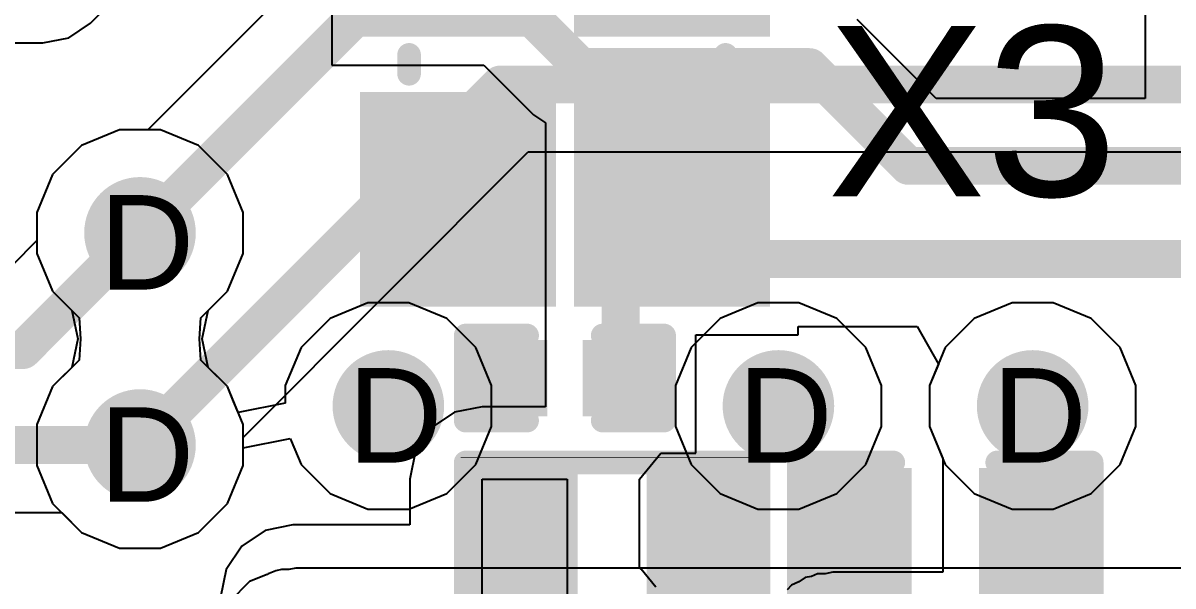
# Model space of a CAD drawing. Header units: inches. Extents: x -11 to 5428, y 0 to 5423.
# Drawn here: x 130.55 to 136.73, y 51.3 to 54.32 of the extents above; entities that cross this region are included whole.
import ezdxf

# ---------------------------------------------------------------- set-up
doc = ezdxf.new("R2010")
doc.units = ezdxf.units.IN
for name, color, linetype in [('Bottom Layer', 5, 'Continuous'), ('Drill Drawing', 1, 'Continuous'), ('GND', 16, 'Continuous'), ('PWR', 76, 'Continuous'), ('Top Layer', 1, 'Continuous'), ('Top Overlay', 2, 'Continuous'), ('Top Paste', 8, 'Continuous'), ('Top Solder', 216, 'Continuous'), ('Via Holes', 16, 'Continuous')]:
    doc.layers.add(name, color=color, linetype=linetype)
doc.styles.add('Arial', font='', dxfattribs={"height": 0.2})
doc.styles.get('Arial').set_extended_font_data('Arial')

# ---------------------------------------------------------------- blocks, each defined once
blk = doc.blocks.new('C___0402_390')
at = {"layer": 'Top Layer'}
for points in [[(-0.6985, -0.3175), (-0.6985, 0.3175), (-0.2413, 0.3175), (-0.2413, -0.3175)], [(0.2413, -0.3175), (0.2413, 0.3175), (0.6985, 0.3175), (0.6985, -0.3175)]]:
    blk.add_hatch(color=1, dxfattribs=at).paths.add_polyline_path(points)
at = {"layer": 'Top Paste'}
for points in [[(-0.6985, -0.3175), (-0.6985, 0.3175), (-0.2413, 0.3175), (-0.2413, -0.3175)], [(0.2413, -0.3175), (0.2413, 0.3175), (0.6985, 0.3175), (0.6985, -0.3175)]]:
    blk.add_hatch(color=8, dxfattribs=at).paths.add_polyline_path(points)
at = {"layer": 'Top Solder'}
for points in [[(-0.7585, -0.3775), (-0.7585, 0.3775), (-0.1813, 0.3775), (-0.1813, -0.3775)], [(0.1813, -0.3775), (0.1813, 0.3775), (0.7585, 0.3775), (0.7585, -0.3775)]]:
    blk.add_hatch(color=216, dxfattribs=at).paths.add_polyline_path(points)
at = {"layer": 'Top Overlay'}
for points in [[(-0.7874, 0.4064, 0.127, 0.127, 0), (-0.2794, 0.4064, 0.127, 0.127, 0)], [(-0.7874, -0.4064, 0.127, 0.127, 0), (-0.7874, 0.4064, 0.127, 0.127, 0)], [(0.2794, 0.4064, 0.127, 0.127, 0), (0.7874, 0.4064, 0.127, 0.127, 0)], [(0.7874, -0.4064, 0.127, 0.127, 0), (0.7874, 0.4064, 0.127, 0.127, 0)], [(-0.7874, -0.4064, 0.127, 0.127, 0), (-0.2794, -0.4064, 0.127, 0.127, 0)], [(0.2794, -0.4064, 0.127, 0.127, 0), (0.7874, -0.4064, 0.127, 0.127, 0)]]:
    blk.add_lwpolyline(points, format="xyseb", dxfattribs=at)
for points in [[(-0.8192, 0.4064, 0.0635, 0.0635, 1), (-0.7557, 0.4064, 0.0635, 0.0635, 1)], [(-0.8192, 0.4064, 0.0635, 0.0635, 1), (-0.7557, 0.4064, 0.0635, 0.0635, 1)], [(-0.3112, 0.4064, 0.0635, 0.0635, 1), (-0.2477, 0.4064, 0.0635, 0.0635, 1)], [(0.2476, 0.4064, 0.0635, 0.0635, 1), (0.3111, 0.4064, 0.0635, 0.0635, 1)], [(0.7556, 0.4064, 0.0635, 0.0635, 1), (0.8191, 0.4064, 0.0635, 0.0635, 1)], [(0.7556, 0.4064, 0.0635, 0.0635, 1), (0.8191, 0.4064, 0.0635, 0.0635, 1)], [(-0.8192, -0.4064, 0.0635, 0.0635, 1), (-0.7557, -0.4064, 0.0635, 0.0635, 1)], [(-0.8192, -0.4064, 0.0635, 0.0635, 1), (-0.7557, -0.4064, 0.0635, 0.0635, 1)], [(-0.3112, -0.4064, 0.0635, 0.0635, 1), (-0.2477, -0.4064, 0.0635, 0.0635, 1)], [(0.2476, -0.4064, 0.0635, 0.0635, 1), (0.3111, -0.4064, 0.0635, 0.0635, 1)], [(0.7556, -0.4064, 0.0635, 0.0635, 1), (0.8191, -0.4064, 0.0635, 0.0635, 1)], [(0.7556, -0.4064, 0.0635, 0.0635, 1), (0.8191, -0.4064, 0.0635, 0.0635, 1)]]:
    blk.add_lwpolyline(points, format="xyseb", close=True, dxfattribs=at)
blk = doc.blocks.new('C___0201_406')
at = {"layer": 'Top Layer'}
for points in [[(-0.45, 0.15), (-0.15, 0.15), (-0.15, -0.15), (-0.45, -0.15)], [(0.15, 0.15), (0.45, 0.15), (0.45, -0.15), (0.15, -0.15)]]:
    blk.add_hatch(color=1, dxfattribs=at).paths.add_polyline_path(points)
at = {"layer": 'Top Paste'}
for points in [[(-0.45, 0.15), (-0.15, 0.15), (-0.15, -0.15), (-0.45, -0.15)], [(0.15, 0.15), (0.45, 0.15), (0.45, -0.15), (0.15, -0.15)]]:
    blk.add_hatch(color=8, dxfattribs=at).paths.add_polyline_path(points)
at = {"layer": 'Top Solder'}
for points in [[(-0.505, 0.205), (-0.095, 0.205), (-0.095, -0.205), (-0.505, -0.205)], [(0.095, 0.205), (0.505, 0.205), (0.505, -0.205), (0.095, -0.205)]]:
    blk.add_hatch(color=216, dxfattribs=at).paths.add_polyline_path(points)
at = {"layer": 'Top Overlay'}
for points in [[(-0.5334, -0.2286, 0.127, 0.127, 0), (-0.5334, 0.2286, 0.127, 0.127, 0)], [(-0.5334, 0.2286, 0.127, 0.127, 0), (-0.2032, 0.2286, 0.127, 0.127, 0)], [(0.2032, 0.2286, 0.127, 0.127, 0), (0.5334, 0.2286, 0.127, 0.127, 0)], [(0.5334, -0.2286, 0.127, 0.127, 0), (0.5334, 0.2286, 0.127, 0.127, 0)], [(-0.5334, -0.2286, 0.127, 0.127, 0), (-0.2032, -0.2286, 0.127, 0.127, 0)], [(0.2032, -0.2286, 0.127, 0.127, 0), (0.5334, -0.2286, 0.127, 0.127, 0)]]:
    blk.add_lwpolyline(points, format="xyseb", dxfattribs=at)
for points in [[(-0.5652, 0.2286, 0.0635, 0.0635, 1), (-0.5017, 0.2286, 0.0635, 0.0635, 1)], [(-0.5652, 0.2286, 0.0635, 0.0635, 1), (-0.5017, 0.2286, 0.0635, 0.0635, 1)], [(-0.235, 0.2286, 0.0635, 0.0635, 1), (-0.1715, 0.2286, 0.0635, 0.0635, 1)], [(0.1714, 0.2286, 0.0635, 0.0635, 1), (0.2349, 0.2286, 0.0635, 0.0635, 1)], [(0.5016, 0.2286, 0.0635, 0.0635, 1), (0.5651, 0.2286, 0.0635, 0.0635, 1)], [(0.5016, 0.2286, 0.0635, 0.0635, 1), (0.5651, 0.2286, 0.0635, 0.0635, 1)], [(-0.5652, -0.2286, 0.0635, 0.0635, 1), (-0.5017, -0.2286, 0.0635, 0.0635, 1)], [(-0.5652, -0.2286, 0.0635, 0.0635, 1), (-0.5017, -0.2286, 0.0635, 0.0635, 1)], [(-0.235, -0.2286, 0.0635, 0.0635, 1), (-0.1715, -0.2286, 0.0635, 0.0635, 1)], [(0.1714, -0.2286, 0.0635, 0.0635, 1), (0.2349, -0.2286, 0.0635, 0.0635, 1)], [(0.5016, -0.2286, 0.0635, 0.0635, 1), (0.5651, -0.2286, 0.0635, 0.0635, 1)], [(0.5016, -0.2286, 0.0635, 0.0635, 1), (0.5651, -0.2286, 0.0635, 0.0635, 1)]]:
    blk.add_lwpolyline(points, format="xyseb", close=True, dxfattribs=at)
blk = doc.blocks.new('R___0402_423')
at = {"layer": 'Top Layer'}
for points in [[(-0.6985, -0.3175), (-0.6985, 0.3175), (-0.2413, 0.3175), (-0.2413, -0.3175)], [(0.2413, -0.3175), (0.2413, 0.3175), (0.6985, 0.3175), (0.6985, -0.3175)]]:
    blk.add_hatch(color=1, dxfattribs=at).paths.add_polyline_path(points)
at = {"layer": 'Top Paste'}
for points in [[(-0.6985, -0.3175), (-0.6985, 0.3175), (-0.2413, 0.3175), (-0.2413, -0.3175)], [(0.2413, -0.3175), (0.2413, 0.3175), (0.6985, 0.3175), (0.6985, -0.3175)]]:
    blk.add_hatch(color=8, dxfattribs=at).paths.add_polyline_path(points)
at = {"layer": 'Top Solder'}
for points in [[(-0.7535, -0.3725), (-0.7535, 0.3725), (-0.1863, 0.3725), (-0.1863, -0.3725)], [(0.1863, -0.3725), (0.1863, 0.3725), (0.7535, 0.3725), (0.7535, -0.3725)]]:
    blk.add_hatch(color=216, dxfattribs=at).paths.add_polyline_path(points)
at = {"layer": 'Top Overlay'}
for points in [[(-0.7874, 0.4064, 0.127, 0.127, 0), (-0.7874, -0.4064, 0.127, 0.127, 0)], [(0.7874, 0.4064, 0.127, 0.127, 0), (-0.7874, 0.4064, 0.127, 0.127, 0)], [(0.7874, 0.4064, 0.127, 0.127, 0), (0.7874, -0.4064, 0.127, 0.127, 0)], [(0.7874, -0.4064, 0.127, 0.127, 0), (-0.7874, -0.4064, 0.127, 0.127, 0)], [(0.8128, -0.4318, 0.00323, 0.00323, 0), (-0.8128, -0.4318, 0.00323, 0.00323, 0)]]:
    blk.add_lwpolyline(points, format="xyseb", dxfattribs=at)
for points in [[(-0.8191, 0.4064, 0.0635, 0.0635, 1), (-0.7556, 0.4064, 0.0635, 0.0635, 1)], [(-0.8191, 0.4064, 0.0635, 0.0635, 1), (-0.7556, 0.4064, 0.0635, 0.0635, 1)], [(0.7557, 0.4064, 0.0635, 0.0635, 1), (0.8192, 0.4064, 0.0635, 0.0635, 1)], [(0.7557, 0.4064, 0.0635, 0.0635, 1), (0.8192, 0.4064, 0.0635, 0.0635, 1)], [(-0.8191, -0.4064, 0.0635, 0.0635, 1), (-0.7556, -0.4064, 0.0635, 0.0635, 1)], [(-0.8191, -0.4064, 0.0635, 0.0635, 1), (-0.7556, -0.4064, 0.0635, 0.0635, 1)], [(0.7557, -0.4064, 0.0635, 0.0635, 1), (0.8192, -0.4064, 0.0635, 0.0635, 1)], [(0.7557, -0.4064, 0.0635, 0.0635, 1), (0.8192, -0.4064, 0.0635, 0.0635, 1)], [(-0.8136, -0.4318, 0.00161, 0.00161, 1), (-0.812, -0.4318, 0.00161, 0.00161, 1)], [(0.812, -0.4318, 0.00161, 0.00161, 1), (0.8136, -0.4318, 0.00161, 0.00161, 1)]]:
    blk.add_lwpolyline(points, format="xyseb", close=True, dxfattribs=at)
blk = doc.blocks.new('Q22FA12800090_515')
at = {"layer": 'Top Layer'}
for points in [[(-0.475, 0.425), (0.475, 0.425), (0.475, -0.425), (-0.475, -0.425)], [(0.975, 0.425), (1.925, 0.425), (1.925, -0.425), (0.975, -0.425)], [(-0.475, -0.725), (0.475, -0.725), (0.475, -1.575), (-0.475, -1.575)], [(0.975, -0.725), (1.925, -0.725), (1.925, -1.575), (0.975, -1.575)]]:
    blk.add_hatch(color=1, dxfattribs=at).paths.add_polyline_path(points)
at = {"layer": 'Top Paste'}
for points in [[(-0.475, 0.425), (0.475, 0.425), (0.475, -0.425), (-0.475, -0.425)], [(0.975, 0.425), (1.925, 0.425), (1.925, -0.425), (0.975, -0.425)], [(-0.475, -0.725), (0.475, -0.725), (0.475, -1.575), (-0.475, -1.575)], [(0.975, -0.725), (1.925, -0.725), (1.925, -1.575), (0.975, -1.575)]]:
    blk.add_hatch(color=8, dxfattribs=at).paths.add_polyline_path(points)
at = {"layer": 'Top Solder'}
for points in [[(-0.5766, 0.5266), (0.5766, 0.5266), (0.5766, -0.5266), (-0.5766, -0.5266)], [(0.8734, 0.5266), (2.0266, 0.5266), (2.0266, -0.5266), (0.8734, -0.5266)], [(-0.5766, -0.6234), (0.5766, -0.6234), (0.5766, -1.6766), (-0.5766, -1.6766)], [(0.8734, -0.6234), (2.0266, -0.6234), (2.0266, -1.6766), (0.8734, -1.6766)]]:
    blk.add_hatch(color=216, dxfattribs=at).paths.add_polyline_path(points)
at = {"layer": 'Top Overlay'}
for points in [[(0.7758, 0.2886, 0.127, 0.127, 0), (0.6742, 0.2886, 0.127, 0.127, 0)], [(-0.6974, -0.0416, 0.127, 0.127, 0), (-0.6974, 0.1108, 0.127, 0.127, 0)], [(-0.6212, 0.0346, 0.127, 0.127, 0), (-0.6974, 0.1108, 0.127, 0.127, 0)], [(-0.6974, -0.0416, 0.127, 0.127, 0), (-0.6212, 0.0346, 0.127, 0.127, 0)], [(0.7758, -1.4132, 0.127, 0.127, 0), (0.6742, -1.4132, 0.127, 0.127, 0)]]:
    blk.add_lwpolyline(points, format="xyseb", dxfattribs=at)
for points in [[(0.6424, 0.2886, 0.0635, 0.0635, 1), (0.7059, 0.2886, 0.0635, 0.0635, 1)], [(0.744, 0.2886, 0.0635, 0.0635, 1), (0.8075, 0.2886, 0.0635, 0.0635, 1)], [(-0.7292, 0.1108, 0.0635, 0.0635, 1), (-0.6657, 0.1108, 0.0635, 0.0635, 1)], [(-0.7292, 0.1108, 0.0635, 0.0635, 1), (-0.6657, 0.1108, 0.0635, 0.0635, 1)], [(-0.653, 0.0346, 0.0635, 0.0635, 1), (-0.5895, 0.0346, 0.0635, 0.0635, 1)], [(-0.653, 0.0346, 0.0635, 0.0635, 1), (-0.5895, 0.0346, 0.0635, 0.0635, 1)], [(-0.7292, -0.0416, 0.0635, 0.0635, 1), (-0.6657, -0.0416, 0.0635, 0.0635, 1)], [(-0.7292, -0.0416, 0.0635, 0.0635, 1), (-0.6657, -0.0416, 0.0635, 0.0635, 1)], [(0.6424, -1.4132, 0.0635, 0.0635, 1), (0.7059, -1.4132, 0.0635, 0.0635, 1)], [(0.744, -1.4132, 0.0635, 0.0635, 1), (0.8075, -1.4132, 0.0635, 0.0635, 1)]]:
    blk.add_lwpolyline(points, format="xyseb", close=True, dxfattribs=at)

msp = doc.modelspace()

# ---------------------------------------------------------------- hatches: boundary and pattern name
at = {"layer": 'Bottom Layer'}
h = msp.add_hatch(color=5, dxfattribs=at)
edge = h.paths.add_edge_path()
edge.add_arc((131.1794, 53.1938), 0.3, 0, 360)
h = msp.add_hatch(color=5, dxfattribs=at)
edge = h.paths.add_edge_path()
edge.add_arc((132.5148, 52.2638), 0.3, 0, 360)
h = msp.add_hatch(color=5, dxfattribs=at)
edge = h.paths.add_edge_path()
edge.add_arc((134.6119, 52.2638), 0.3, 0, 360)
h = msp.add_hatch(color=5, dxfattribs=at)
edge = h.paths.add_edge_path()
edge.add_arc((135.9788, 52.2638), 0.3, 0, 360)
h = msp.add_hatch(color=5, dxfattribs=at)
edge = h.paths.add_edge_path()
edge.add_arc((131.1794, 52.0538), 0.3, 0, 360)
at = {"layer": 'GND'}
h = msp.add_hatch(color=16, dxfattribs=at)
edge = h.paths.add_edge_path()
edge.add_arc((131.1794, 53.1938), 0.3, 0, 360)
h = msp.add_hatch(color=16, dxfattribs=at)
edge = h.paths.add_edge_path()
edge.add_arc((132.5148, 52.2638), 0.3, 0, 360)
h = msp.add_hatch(color=16, dxfattribs=at)
edge = h.paths.add_edge_path()
edge.add_arc((134.6119, 52.2638), 0.3, 0, 360)
h = msp.add_hatch(color=16, dxfattribs=at)
edge = h.paths.add_edge_path()
edge.add_arc((135.9788, 52.2638), 0.3, 0, 360)
h = msp.add_hatch(color=16, dxfattribs=at)
edge = h.paths.add_edge_path()
edge.add_arc((131.1794, 52.0538), 0.3, 0, 360)
at = {"layer": 'PWR'}
h = msp.add_hatch(color=76, dxfattribs=at)
edge = h.paths.add_edge_path()
edge.add_arc((131.1794, 53.1938), 0.3, 0, 360)
h = msp.add_hatch(color=76, dxfattribs=at)
edge = h.paths.add_edge_path()
edge.add_arc((132.5148, 52.2638), 0.3, 0, 360)
h = msp.add_hatch(color=76, dxfattribs=at)
edge = h.paths.add_edge_path()
edge.add_arc((134.6119, 52.2638), 0.3, 0, 360)
h = msp.add_hatch(color=76, dxfattribs=at)
edge = h.paths.add_edge_path()
edge.add_arc((135.9788, 52.2638), 0.3, 0, 360)
h = msp.add_hatch(color=76, dxfattribs=at)
edge = h.paths.add_edge_path()
edge.add_arc((131.1794, 52.0538), 0.3, 0, 360)
at = {"layer": 'Top Layer'}
h = msp.add_hatch(color=1, dxfattribs=at)
edge = h.paths.add_edge_path()
edge.add_arc((131.1794, 53.1938), 0.3, 0, 360)
h = msp.add_hatch(color=1, dxfattribs=at)
edge = h.paths.add_edge_path()
edge.add_arc((132.5148, 52.2638), 0.3, 0, 360)
h = msp.add_hatch(color=1, dxfattribs=at)
edge = h.paths.add_edge_path()
edge.add_arc((134.6119, 52.2638), 0.3, 0, 360)
h = msp.add_hatch(color=1, dxfattribs=at)
edge = h.paths.add_edge_path()
edge.add_arc((135.9788, 52.2638), 0.3, 0, 360)
h = msp.add_hatch(color=1, dxfattribs=at)
edge = h.paths.add_edge_path()
edge.add_arc((131.1794, 52.0538), 0.3, 0, 360)
at = {"layer": 'Via Holes'}
h = msp.add_hatch(color=7, dxfattribs=at)
edge = h.paths.add_edge_path()
edge.add_arc((131.1794, 53.1938), 0.15, 0, 360)
h = msp.add_hatch(color=7, dxfattribs=at)
edge = h.paths.add_edge_path()
edge.add_arc((132.5148, 52.2638), 0.15, 0, 360)
h = msp.add_hatch(color=7, dxfattribs=at)
edge = h.paths.add_edge_path()
edge.add_arc((134.6119, 52.2638), 0.15, 0, 360)
h = msp.add_hatch(color=7, dxfattribs=at)
edge = h.paths.add_edge_path()
edge.add_arc((135.9788, 52.2638), 0.15, 0, 360)
h = msp.add_hatch(color=7, dxfattribs=at)
edge = h.paths.add_edge_path()
edge.add_arc((131.1794, 52.0538), 0.15, 0, 360)

# ---------------------------------------------------------------- linework, layer by layer
at = {"layer": 'Bottom Layer'}
for p, q in [((132.6229, 55.1501), (131.2207, 53.7478)), ((131.0692, 53.7478), (130.8656, 53.6635)), ((131.2207, 53.7478), (131.0692, 53.7478)), ((130.8656, 53.6635), (130.7098, 53.5076)), ((131.7334, 52.0951), (133.267, 53.6287)), ((133.267, 53.6287), (139.018, 53.6287)), ((130.7098, 53.5076), (130.6254, 53.304)), ((130.6254, 53.304), (130.6254, 53.0836)), ((130.6254, 53.0836), (130.7098, 52.88)), ((130.7098, 52.88), (130.852, 52.7378)), ((135.8686, 52.8178), (135.665, 52.7335)), ((136.089, 52.8178), (135.8686, 52.8178)), ((136.2926, 52.7335), (136.089, 52.8178)), ((130.852, 52.7378), (130.8592, 52.6238)), ((135.665, 52.7335), (135.5092, 52.5776)), ((136.4485, 52.5776), (136.2926, 52.7335)), ((130.8592, 52.6238), (130.852, 52.5098)), ((135.5092, 52.5776), (135.4248, 52.374)), ((136.5328, 52.374), (136.4485, 52.5776)), ((130.852, 52.5098), (130.7098, 52.3676)), ((135.4248, 52.374), (135.4248, 52.1536)), ((136.5328, 52.1536), (136.5328, 52.374)), ((130.7098, 52.3676), (130.6254, 52.164)), ((130.6254, 52.164), (130.6254, 51.9436)), ((135.4248, 52.1536), (135.5092, 51.95)), ((136.4485, 51.95), (136.5328, 52.1536)), ((131.7334, 51.9436), (131.7334, 52.0951)), ((130.6254, 51.9436), (130.7098, 51.74)), ((131.6491, 51.74), (131.7334, 51.9436)), ((135.5092, 51.95), (135.665, 51.7942)), ((136.2926, 51.7942), (136.4485, 51.95)), ((135.665, 51.7942), (135.8686, 51.7098)), ((136.089, 51.7098), (136.2926, 51.7942)), ((130.7098, 51.74), (130.8656, 51.5841)), ((131.4932, 51.5841), (131.6491, 51.74)), ((135.8686, 51.7098), (136.089, 51.7098)), ((130.8656, 51.5841), (131.0692, 51.4998)), ((131.2896, 51.4998), (131.4932, 51.5841)), ((131.0692, 51.4998), (131.2896, 51.4998))]:
    msp.add_line(p, q, dxfattribs=at)
for points in [[(131.1794, 53.1938, 0.2032, 0.2032, 0), (132.8994, 54.9138, 0.2032, 0.2032, 0)], [(131.1794, 52.0538, 0.2032, 0.2032, 0), (133.1168, 53.9912, 0.2032, 0.2032, 0)], [(133.1168, 53.9912, 0.2032, 0.2032, 0), (140.9928, 53.9912, 0.2032, 0.2032, 0)]]:
    msp.add_lwpolyline(points, format="xyseb", dxfattribs=at)
for points in [[(133.066, 53.9912, 0.1016, 0.1016, 1), (133.1676, 53.9912, 0.1016, 0.1016, 1)], [(133.066, 53.9912, 0.1016, 0.1016, 1), (133.1676, 53.9912, 0.1016, 0.1016, 1)], [(131.1286, 53.1938, 0.1016, 0.1016, 1), (131.2302, 53.1938, 0.1016, 0.1016, 1)], [(131.1286, 52.0538, 0.1016, 0.1016, 1), (131.2302, 52.0538, 0.1016, 0.1016, 1)]]:
    msp.add_lwpolyline(points, format="xyseb", close=True, dxfattribs=at)
at = {"layer": 'GND'}
for p, q in [((131.0692, 53.7478), (130.8656, 53.6635)), ((131.2896, 53.7478), (131.0692, 53.7478)), ((131.4932, 53.6635), (131.2896, 53.7478)), ((130.8656, 53.6635), (130.7098, 53.5076)), ((131.6491, 53.5076), (131.4932, 53.6635)), ((130.7098, 53.5076), (130.6254, 53.304)), ((131.7334, 53.304), (131.6491, 53.5076)), ((130.6254, 53.304), (130.6254, 53.0836)), ((131.7334, 53.0836), (131.7334, 53.304)), ((130.6254, 53.0836), (130.7098, 52.88)), ((131.6491, 52.88), (131.7334, 53.0836)), ((130.7098, 52.88), (130.8131, 52.7767)), ((131.5457, 52.7767), (131.6491, 52.88)), ((135.8686, 52.8178), (135.665, 52.7335)), ((136.089, 52.8178), (135.8686, 52.8178)), ((136.2926, 52.7335), (136.089, 52.8178)), ((130.8131, 52.7767), (130.8448, 52.6238)), ((131.5141, 52.6238), (131.5457, 52.7767)), ((135.665, 52.7335), (135.5092, 52.5776)), ((136.4485, 52.5776), (136.2926, 52.7335)), ((130.8448, 52.6238), (130.8131, 52.471)), ((131.5457, 52.471), (131.5141, 52.6238)), ((135.5092, 52.5776), (135.4248, 52.374)), ((136.5328, 52.374), (136.4485, 52.5776)), ((130.8131, 52.471), (130.7098, 52.3676)), ((131.6491, 52.3676), (131.5457, 52.471)), ((135.4248, 52.374), (135.4248, 52.1536)), ((136.5328, 52.1536), (136.5328, 52.374)), ((130.7098, 52.3676), (130.6254, 52.164)), ((131.7334, 52.164), (131.6491, 52.3676)), ((130.6254, 52.164), (130.6254, 51.9436)), ((131.7334, 51.9436), (131.7334, 52.164)), ((135.4248, 52.1536), (135.5092, 51.95)), ((136.4485, 51.95), (136.5328, 52.1536)), ((130.6254, 51.9436), (130.7098, 51.74)), ((131.6491, 51.74), (131.7334, 51.9436)), ((135.5092, 51.95), (135.665, 51.7942)), ((136.2926, 51.7942), (136.4485, 51.95)), ((135.665, 51.7942), (135.8686, 51.7098)), ((136.089, 51.7098), (136.2926, 51.7942)), ((130.7098, 51.74), (130.8656, 51.5841)), ((131.4932, 51.5841), (131.6491, 51.74)), ((135.8686, 51.7098), (136.089, 51.7098)), ((130.8656, 51.5841), (131.0692, 51.4998)), ((131.2896, 51.4998), (131.4932, 51.5841)), ((131.0692, 51.4998), (131.2896, 51.4998)), ((131.9409, 51.3842), (131.909, 51.3779)), ((131.9792, 51.3842), (131.9409, 51.3842)), ((132.0167, 51.3917), (131.9792, 51.3842)), ((139.1791, 51.3917), (132.0167, 51.3917)), ((131.7689, 51.3199), (131.6618, 51.2127)), ((131.8633, 51.3589), (131.7689, 51.3199)), ((131.7689, 51.3199), (131.7689, 51.3199)), ((131.868, 51.3621), (131.8633, 51.3589)), ((131.8736, 51.3632), (131.868, 51.3621)), ((131.909, 51.3779), (131.8736, 51.3632))]:
    msp.add_line(p, q, dxfattribs=at)
at = {"layer": 'PWR'}
for p, q in [((131.0692, 53.7478), (130.8656, 53.6635)), ((131.2896, 53.7478), (131.0692, 53.7478)), ((131.4932, 53.6635), (131.2896, 53.7478)), ((130.8656, 53.6635), (130.7098, 53.5076)), ((131.6491, 53.5076), (131.4932, 53.6635)), ((130.7098, 53.5076), (130.6254, 53.304)), ((131.7334, 53.304), (131.6491, 53.5076)), ((130.6254, 53.304), (130.6254, 53.0836)), ((131.7334, 53.0836), (131.7334, 53.304)), ((130.6254, 53.0836), (130.7098, 52.88)), ((131.6491, 52.88), (131.7334, 53.0836)), ((130.7098, 52.88), (130.8131, 52.7767)), ((131.5457, 52.7767), (131.6491, 52.88)), ((132.4046, 52.8178), (132.201, 52.7335)), ((132.625, 52.8178), (132.4046, 52.8178)), ((132.8286, 52.7335), (132.625, 52.8178)), ((134.5017, 52.8178), (134.2981, 52.7335)), ((134.7221, 52.8178), (134.5017, 52.8178)), ((134.9257, 52.7335), (134.7221, 52.8178)), ((130.8131, 52.7767), (130.8448, 52.6238)), ((131.5141, 52.6238), (131.5457, 52.7767)), ((132.201, 52.7335), (132.0452, 52.5776)), ((132.9845, 52.5776), (132.8286, 52.7335)), ((134.2981, 52.7335), (134.1423, 52.5776)), ((135.0816, 52.5776), (134.9257, 52.7335)), ((130.8448, 52.6238), (130.8131, 52.471)), ((131.5457, 52.471), (131.5141, 52.6238)), ((132.0452, 52.5776), (131.9608, 52.374)), ((133.0688, 52.374), (132.9845, 52.5776)), ((134.1423, 52.5776), (134.0579, 52.374)), ((135.1659, 52.374), (135.0816, 52.5776)), ((130.8131, 52.471), (130.7098, 52.3676)), ((131.6491, 52.3676), (131.5457, 52.471)), ((131.9608, 52.374), (131.9608, 52.2788)), ((133.0688, 52.1536), (133.0688, 52.374)), ((134.0579, 52.374), (134.0579, 52.1536)), ((135.1659, 52.1536), (135.1659, 52.374)), ((130.7098, 52.3676), (130.6254, 52.164)), ((131.6825, 52.287), (131.6491, 52.3676)), ((131.7068, 52.2283), (131.6825, 52.287)), ((131.9608, 52.2788), (131.7068, 52.2283)), ((130.6254, 52.164), (130.6254, 51.9436)), ((132.9845, 51.95), (133.0688, 52.1536)), ((134.0579, 52.1536), (134.1423, 51.95)), ((135.0816, 51.95), (135.1659, 52.1536)), ((131.7334, 52.0388), (131.9874, 52.0893)), ((131.9874, 52.0893), (132.0118, 52.0306)), ((131.7334, 51.9436), (131.7334, 52.0388)), ((132.0118, 52.0306), (132.0452, 51.95)), ((130.6254, 51.9436), (130.7098, 51.74)), ((131.6491, 51.74), (131.7334, 51.9436)), ((132.0452, 51.95), (132.201, 51.7942)), ((132.8286, 51.7942), (132.9845, 51.95)), ((134.1423, 51.95), (134.2981, 51.7942)), ((134.9257, 51.7942), (135.0816, 51.95)), ((132.201, 51.7942), (132.4046, 51.7098)), ((132.625, 51.7098), (132.8286, 51.7942)), ((134.2981, 51.7942), (134.5017, 51.7098)), ((134.7221, 51.7098), (134.9257, 51.7942)), ((130.7098, 51.74), (130.8656, 51.5841)), ((131.4932, 51.5841), (131.6491, 51.74)), ((132.4046, 51.7098), (132.625, 51.7098)), ((134.5017, 51.7098), (134.7221, 51.7098)), ((130.8656, 51.5841), (131.0692, 51.4998)), ((131.2896, 51.4998), (131.4932, 51.5841)), ((131.0692, 51.4998), (131.2896, 51.4998))]:
    msp.add_line(p, q, dxfattribs=at)
at = {"layer": 'Top Layer'}
for p, q in [((132.2104, 55.5535), (132.2104, 54.0955)), ((136.5838, 55.1598), (136.5838, 53.9164)), ((130.914, 54.3209), (131.1382, 54.5451)), ((130.7964, 54.2423), (130.914, 54.3209)), ((135.4606, 53.9164), (135.0358, 54.3412)), ((130.6576, 54.2147), (130.7964, 54.2423)), ((130.2892, 54.2147), (130.6576, 54.2147)), ((130.6576, 54.2147), (130.6576, 54.2147)), ((132.2104, 54.0955), (133.0283, 54.0955)), ((133.0283, 54.0955), (133.2954, 53.8285)), ((136.5838, 53.9164), (135.4606, 53.9164)), ((133.2954, 53.8285), (133.2954, 53.8285)), ((133.2954, 53.8285), (133.2954, 53.8284)), ((133.2954, 53.8284), (133.3604, 53.785)), ((131.0692, 53.7478), (130.8656, 53.6635)), ((131.2896, 53.7478), (131.0692, 53.7478)), ((131.4932, 53.6635), (131.2896, 53.7478)), ((133.3604, 53.785), (133.3604, 52.8178)), ((130.8656, 53.6635), (130.7098, 53.5076)), ((131.6491, 53.5076), (131.4932, 53.6635)), ((130.7098, 53.5076), (130.6254, 53.304)), ((131.7334, 53.304), (131.6491, 53.5076)), ((130.6254, 53.304), (130.6254, 53.1526)), ((131.7334, 53.0836), (131.7334, 53.304)), ((130.6254, 53.1526), (130.4922, 53.0193)), ((131.6491, 52.88), (131.7334, 53.0836)), ((131.5069, 52.7378), (131.6491, 52.88)), ((133.3604, 52.8178), (133.36, 52.8178)), ((133.36, 52.8178), (133.36, 52.2598)), ((131.4996, 52.6238), (131.5069, 52.7378)), ((134.7184, 52.6455), (134.7184, 52.6912)), ((134.7184, 52.6912), (135.3573, 52.6912)), ((135.3573, 52.6912), (135.472, 52.488)), ((131.5069, 52.5098), (131.4996, 52.6238)), ((134.168, 52.0098), (134.168, 52.6455)), ((134.168, 52.6455), (134.7184, 52.6455)), ((131.6491, 52.3676), (131.5069, 52.5098)), ((135.472, 52.488), (135.4248, 52.374)), ((135.4248, 52.374), (135.4248, 52.1536)), ((131.7334, 52.164), (131.6491, 52.3676)), ((133.0195, 52.2598), (132.8709, 52.2302)), ((133.36, 52.2598), (133.0195, 52.2598)), ((132.8709, 52.2302), (132.7448, 52.146)), ((131.7334, 51.9436), (131.7334, 52.164)), ((132.7448, 52.146), (132.6606, 52.02)), ((135.4248, 52.1536), (135.4962, 51.9812)), ((132.6606, 52.02), (132.6311, 51.8713)), ((133.8652, 51.8713), (133.9789, 52.0098)), ((133.9789, 52.0098), (134.168, 52.0098)), ((131.6491, 51.74), (131.7334, 51.9436)), ((135.4962, 51.9812), (135.4962, 51.3708)), ((132.6311, 51.8713), (132.6311, 51.6248)), ((133.0195, 51.2363), (133.0195, 51.8713)), ((133.0195, 51.8713), (133.4767, 51.8713)), ((133.4767, 51.8713), (133.4767, 51.2363)), ((133.8652, 51.3932), (133.8652, 51.8713)), ((130.3677, 51.6912), (130.7585, 51.6912)), ((130.7585, 51.6912), (130.8656, 51.5841)), ((131.4932, 51.5841), (131.6491, 51.74)), ((130.8656, 51.5841), (131.0692, 51.4998)), ((131.2896, 51.4998), (131.4932, 51.5841)), ((131.8521, 51.5952), (131.7261, 51.511)), ((132.0008, 51.6248), (131.8521, 51.5952)), ((132.6311, 51.6248), (132.0008, 51.6248)), ((131.7261, 51.511), (131.6419, 51.385)), ((131.0692, 51.4998), (131.2896, 51.4998)), ((131.6419, 51.385), (131.6123, 51.2363)), ((133.8741, 51.386), (133.8652, 51.3932)), ((133.9535, 51.2903), (133.8741, 51.386)), ((134.7559, 51.3412), (134.7212, 51.318)), ((134.79, 51.348), (134.7559, 51.3412)), ((134.8219, 51.3619), (134.79, 51.348)), ((134.8636, 51.3626), (134.8219, 51.3619)), ((134.9046, 51.3708), (134.8636, 51.3626)), ((135.4962, 51.3708), (134.9046, 51.3708)), ((134.6829, 51.3013), (134.6588, 51.2763)), ((134.7212, 51.318), (134.6829, 51.3013))]:
    msp.add_line(p, q, dxfattribs=at)
for points in [[(133.2128, 54.4237, 0.2032, 0.2032, 0), (133.5517, 54.0848, 0.2032, 0.2032, 0)], [(133.5517, 54.0848, 0.2032, 0.2032, 0), (134.7794, 54.0848, 0.2032, 0.2032, 0)], [(134.7794, 54.0848, 0.2032, 0.2032, 0), (135.3104, 53.5538, 0.2032, 0.2032, 0)], [(135.3104, 53.5538, 0.2032, 0.2032, 0), (137.6178, 53.5538, 0.2032, 0.2032, 0)], [(133.764, 53.0991, 0.2032, 0.2032, 0), (134.0394, 53.3745, 0.2032, 0.2032, 0)], [(134.0394, 53.3745, 0.2032, 0.2032, 0), (134.3601, 53.0538, 0.2032, 0.2032, 0)], [(130.5494, 52.5638, 0.2032, 0.2032, 0), (131.1794, 53.1938, 0.2032, 0.2032, 0)], [(133.764, 52.4138, 0.2032, 0.2032, 0), (133.764, 53.0991, 0.2032, 0.2032, 0)], [(134.3601, 53.0538, 0.2032, 0.2032, 0), (137.6178, 53.0538, 0.2032, 0.2032, 0)], [(129.8064, 52.5638, 0.2032, 0.2032, 0), (130.5494, 52.5638, 0.2032, 0.2032, 0)], [(135.9788, 51.4649, 0.2032, 0.2032, 0), (135.9788, 52.2638, 0.2032, 0.2032, 0)], [(130.2175, 52.0538, 0.2032, 0.2032, 0), (131.1794, 52.0538, 0.2032, 0.2032, 0)], [(135.9788, 51.4649, 0.2032, 0.2032, 0), (136.5009, 50.9428, 0.2032, 0.2032, 0)]]:
    msp.add_lwpolyline(points, format="xyseb", dxfattribs=at)
for points in [[(133.5009, 54.0848, 0.1016, 0.1016, 1), (133.6025, 54.0848, 0.1016, 0.1016, 1)], [(133.5009, 54.0848, 0.1016, 0.1016, 1), (133.6025, 54.0848, 0.1016, 0.1016, 1)], [(134.7286, 54.0848, 0.1016, 0.1016, 1), (134.8302, 54.0848, 0.1016, 0.1016, 1)], [(134.7286, 54.0848, 0.1016, 0.1016, 1), (134.8302, 54.0848, 0.1016, 0.1016, 1)], [(135.2596, 53.5538, 0.1016, 0.1016, 1), (135.3612, 53.5538, 0.1016, 0.1016, 1)], [(135.2596, 53.5538, 0.1016, 0.1016, 1), (135.3612, 53.5538, 0.1016, 0.1016, 1)], [(133.9886, 53.3745, 0.1016, 0.1016, 1), (134.0902, 53.3745, 0.1016, 0.1016, 1)], [(133.9886, 53.3745, 0.1016, 0.1016, 1), (134.0902, 53.3745, 0.1016, 0.1016, 1)], [(131.1286, 53.1938, 0.1016, 0.1016, 1), (131.2302, 53.1938, 0.1016, 0.1016, 1)], [(133.7132, 53.0991, 0.1016, 0.1016, 1), (133.8148, 53.0991, 0.1016, 0.1016, 1)], [(133.7132, 53.0991, 0.1016, 0.1016, 1), (133.8148, 53.0991, 0.1016, 0.1016, 1)], [(134.3093, 53.0538, 0.1016, 0.1016, 1), (134.4109, 53.0538, 0.1016, 0.1016, 1)], [(134.3093, 53.0538, 0.1016, 0.1016, 1), (134.4109, 53.0538, 0.1016, 0.1016, 1)], [(130.4986, 52.5638, 0.1016, 0.1016, 1), (130.6002, 52.5638, 0.1016, 0.1016, 1)], [(130.4986, 52.5638, 0.1016, 0.1016, 1), (130.6002, 52.5638, 0.1016, 0.1016, 1)], [(133.7132, 52.4138, 0.1016, 0.1016, 1), (133.8148, 52.4138, 0.1016, 0.1016, 1)], [(135.928, 52.2638, 0.1016, 0.1016, 1), (136.0296, 52.2638, 0.1016, 0.1016, 1)], [(131.1286, 52.0538, 0.1016, 0.1016, 1), (131.2302, 52.0538, 0.1016, 0.1016, 1)], [(135.928, 51.4649, 0.1016, 0.1016, 1), (136.0296, 51.4649, 0.1016, 0.1016, 1)], [(135.928, 51.4649, 0.1016, 0.1016, 1), (136.0296, 51.4649, 0.1016, 0.1016, 1)]]:
    msp.add_lwpolyline(points, format="xyseb", close=True, dxfattribs=at)

# ---------------------------------------------------------------- block references
for name, p, rotation in [('Q22FA12800090_515', (134.0394, 54.8245), 270), ('R___0402_423', (133.718, 51.5538), 180)]:
    msp.add_blockref(name, p, dxfattribs=dict(rotation=rotation))
for name, p in [('C___0201_406', (133.464, 52.4138)), ('C___0402_390', (135.5089, 51.5538))]:
    msp.add_blockref(name, p)

# ---------------------------------------------------------------- texts
at = {"layer": 'Drill Drawing', "style": 'Arial'}
for p in [(130.9594, 52.8891), (132.2947, 51.9591), (134.3919, 51.9591), (135.7587, 51.9591), (130.9594, 51.7491)]:
    msp.add_text('D', height=0.508, dxfattribs=at).set_placement(p)
at = {"layer": 'Top Overlay', "style": 'Arial'}
msp.add_text('X3', height=0.9144, dxfattribs=at).set_placement((134.8742, 53.3909))

doc.saveas('drawing.dxf')
